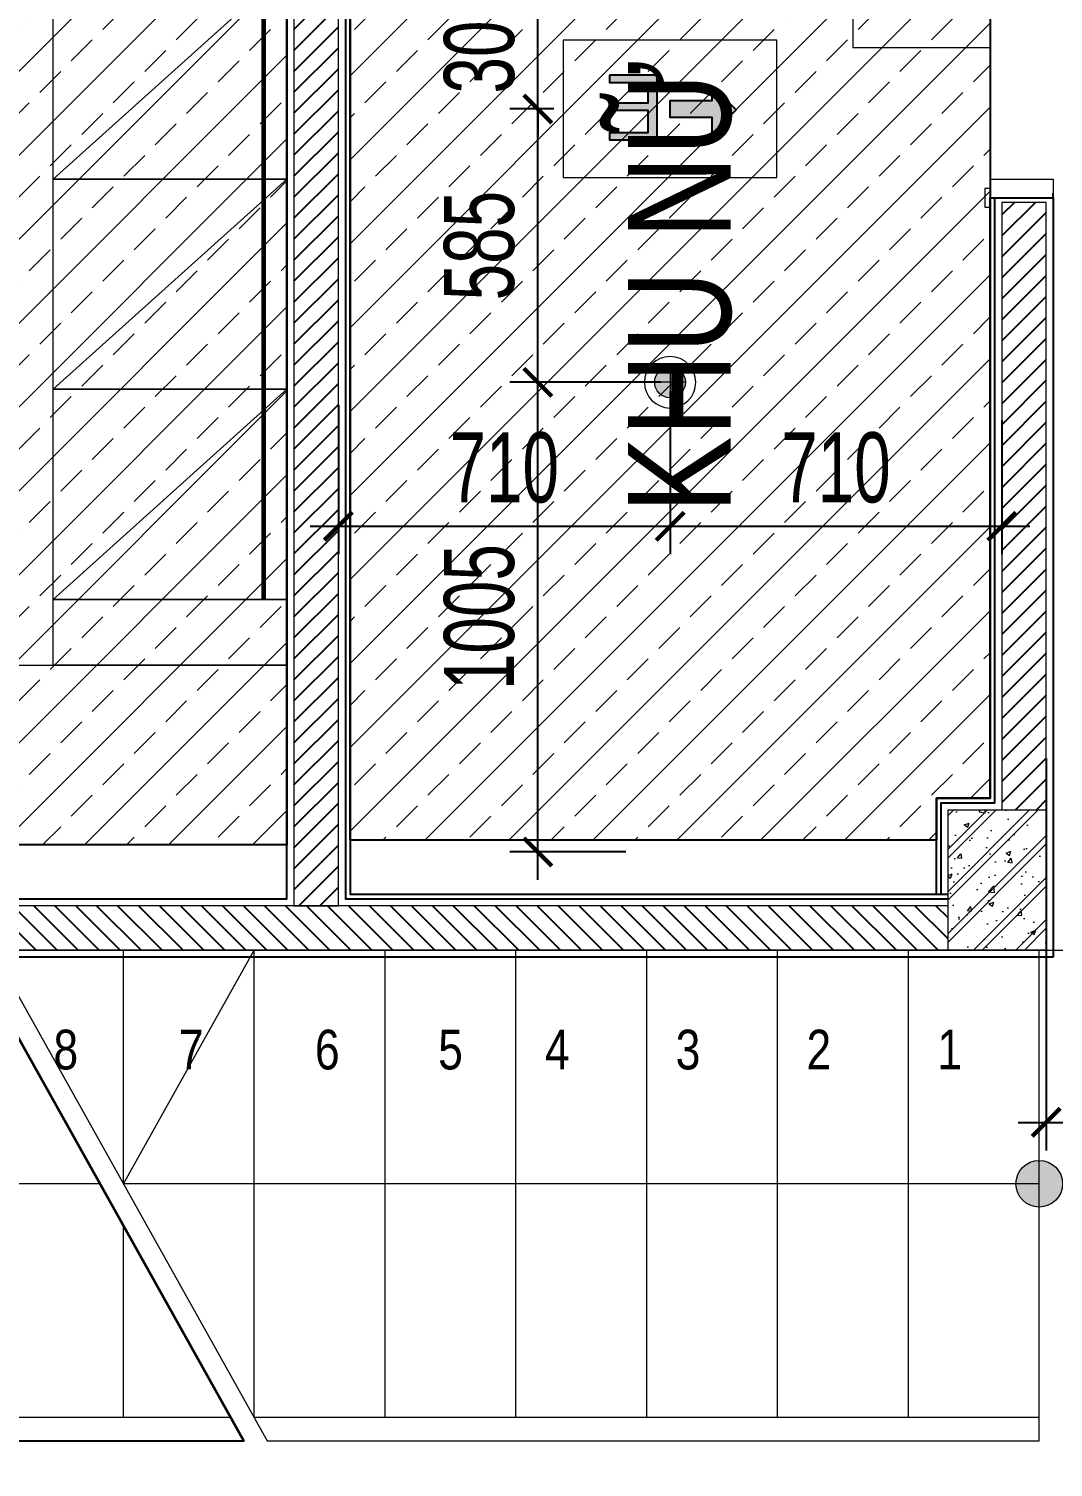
# Model space of a CAD drawing. Header units: millimetres. Extents: x -343543 to 400519, y -115663 to 104219.
# Drawn here: x -250822 to -248629, y 4893 to 7972 of the extents above; entities that cross this region are included whole.
import ezdxf
from ezdxf.xclip import XClip

# ---------------------------------------------------------------- set-up
doc = ezdxf.new("R2010")
doc.units = ezdxf.units.MM
doc.header["$XCLIPFRAME"] = 0
doc.linetypes.add("$0$02'TUONG Xay$0$HIDDEN", pattern=[0.375, 0.25, -0.125])
doc.linetypes.add('XREF MAT BANG TUONG XAY$0$CENTER', pattern=[50.8, 31.75, -6.35, 6.35, -6.35])
doc.layers.get('0').update_dxf_attribs({"color": 231, "lineweight": 0})
doc.layers.get('DefPoints').update_dxf_attribs({"color": 191})
for name, color, linetype, lineweight in [('A-CLNG', 157, 'Continuous', 25), ('A-FLOR-PRTN', 161, 'Continuous', 9), ('A-PATT', 252, 'Continuous', 9), ('A-SYMBOLS', 10, 'Continuous', 13), ('E-EX', 3, 'Continuous', 25), ('fix lighting', 2, 'Continuous', 5), ('SME-E-LTG-DIM', 55, 'Continuous', 18), ('XREF MAT BANG TUONG XAY$0$$0$A-WALL-INT', 8, 'Continuous', 9), ('XREF MAT BANG TUONG XAY$0$$1$A-TEXT', 8, 'Continuous', 25), ('XREF MAT BANG TUONG XAY$0$01.Xref _MB T1$0$A-FURN', 8, 'Continuous', 5), ('XREF MAT BANG TUONG XAY$0$01.Xref _MB T1$0$A-LITE', 8, 'Continuous', 9), ('XREF MAT BANG TUONG XAY$0$01.Xref _MB T1$0$A-PATT', 8, 'Continuous', 9), ('XREF MAT BANG TUONG XAY$0$01.Xref _MB T1$0$A-WALL', 8, 'Continuous', 35), ('XREF MAT BANG TUONG XAY$0$A-GRID', 8, 'XREF MAT BANG TUONG XAY$0$CENTER', 15), ('XREF MAT BANG TUONG XAY$0$A-WALL-INT', 8, 'Continuous', 9), ('XREF MAT BANG TUONG XAY$0$xref_IKIGAI_Cot$0$A-FNSH', 8, 'Continuous', 9), ('XREF MAT BANG TUONG XAY$0$xref_IKIGAI_Cot$0$A-PATT', 8, 'Continuous', 5)]:
    doc.layers.add(name, color=color, linetype=linetype, lineweight=lineweight)
doc.layers.add('fix lightting red', color=1, linetype='Continuous', lineweight=5, true_color=0xff0000)
for name, color, linetype in [('XREF MAT BANG TUONG XAY$0$A-FNSH', 8, 'Continuous'), ('XREF MAT BANG TUONG XAY$0$A-FURN', 8, 'Continuous'), ('XREF MAT BANG TUONG XAY$0$A-PATT', 8, 'Continuous')]:
    doc.layers.add(name, color=color, linetype=linetype)
doc.styles.add('SM-DIMTEXT', font='SME.shx', dxfattribs={"width": 0.7})
doc.styles.add('XREF MAT BANG TUONG XAY$0$Arial', font='arial.ttf', dxfattribs={"width": 0.8})
doc.dimstyles.new('SDIM-100', dxfattribs={"dimscale": 100, "dimtxt": 2, "dimasz": 0.6, "dimexe": 0.6, "dimexo": 0.2, "dimgap": 0.5, "dimtad": 1, "dimdec": 0, "dimzin": 12, "dimtxsty": 'SM-DIMTEXT', "dimblk": 'ARCHTICK', "dimblk1": 'ARCHTICK', "dimblk2": 'ARCHTICK', "dimcen": 0.12, "dimdle": 0.6, "dimclrd": 7, "dimclre": 8, "dimadec": 0, "dimazin": 3, "dimtfac": 2, "dimtix": 1, "dimtmove": 1, "dimatfit": 3, "dimfxl": 1, "dimtzin": 0, "dimarcsym": 1})
pattern_1 = [(45, (-262854.02, -1e-05), (-89.8026, 89.8026), []), (45, (-262764.22, -1e-05), (-89.8026, 89.8026), [63.5, -31.75])]

# ---------------------------------------------------------------- blocks, each defined once
blk = doc.blocks.new('XREF MAT BANG TUONG XAY$0$00.xref_IKIGAI_Truc')
at = {"layer": 'XREF MAT BANG TUONG XAY$0$A-GRID', "color": 8, "ltscale": 20}
blk.add_lwpolyline([(-2907.5, 6000), (42750, 6000)], dxfattribs=at)
blk = doc.blocks.new('XREF MAT BANG TUONG XAY$0$01.Xref _MB T1$0$TB T1')
at = {"layer": 'XREF MAT BANG TUONG XAY$0$01.Xref _MB T1$0$A-PATT'}
h = blk.add_hatch(color=8, dxfattribs=at)
h.dxf.hatch_style = 1
edge = h.paths.add_edge_path()
edge.add_arc((-15, -500), 50, 0, 360)
at = {"color": 8}
blk.add_line((-4215, 0), (-5265, 0), dxfattribs=at)
at = {"layer": 'XREF MAT BANG TUONG XAY$0$01.Xref _MB T1$0$A-FURN', "color": 8}
blk.add_line((-4215, 0), (-5265, 0), dxfattribs=at)
for points in [[(-15, -1000), (-15, 0), (-4215, 0)], [(-1975, -500), (-1975, 0)], [(-1695, -1000), (-1695, 0)], [(-1415, -1000), (-1415, 0)], [(-1135, -1000), (-1135, 0)], [(-855, -1000), (-855, 0)], [(-575, -1000), (-575, 0)], [(-295, -1000), (-295, 0)], [(-1975, -1000), (-1975, -589.3)], [(-1667, -1050), (-15, -1050), (-15, -1000), (-1695, -1000)]]:
    blk.add_lwpolyline(points, dxfattribs=at)
at = {"layer": 'XREF MAT BANG TUONG XAY$0$01.Xref _MB T1$0$A-LITE', "color": 8, "ltscale": 10}
for p, q in [((-4165, 1120), (-5315, 1120)), ((-5315, 1120), (-5315, 300)), ((-5265, 1120), (-5265, -1050)), ((-4215, 1120), (-4215, 0)), ((-4165, 1120), (-4165, 210)), ((-4215, 840), (-5265, 840)), ((-4215, 560), (-5265, 560)), ((-4215, 280), (-5265, 280)), ((-5315, -100), (-5315, -1050))]:
    blk.add_line(p, q, dxfattribs=at)
at = {"layer": 'XREF MAT BANG TUONG XAY$0$01.Xref _MB T1$0$A-LITE', "color": 8, "ltscale": 10, "elevation": 0}
blk.add_lwpolyline([(-5265, 840), (-4740, 1120), (-4215, 840)], dxfattribs=at)
at = {"layer": 'XREF MAT BANG TUONG XAY$0$01.Xref _MB T1$0$A-LITE', "color": 8, "ltscale": 10}
for points in [[(-2025, -500), (-4740, -500), (-4740, 1120)], [(-4215, -1000), (-4215, 0)], [(-3935, -1000), (-3935, 0)], [(-3655, -1000), (-3655, 0)], [(-3375, -1000), (-3375, 0)], [(-3095, -1000), (-3095, 0)], [(-2255, -1000), (-2255, -89.3)], [(-1745, -1000), (-5265, -1000)], [(-5605, -1050), (-1717, -1050)]]:
    blk.add_lwpolyline(points, dxfattribs=at)
at = {"layer": 'XREF MAT BANG TUONG XAY$0$01.Xref _MB T1$0$A-LITE', "color": 8}
for points in [[(-2255, 0), (-1667, -1050)], [(-1975, -500), (-1695, 0)]]:
    blk.add_lwpolyline(points, dxfattribs=at)
at = {"layer": 'XREF MAT BANG TUONG XAY$0$01.Xref _MB T1$0$A-LITE', "color": 8, "ltscale": 20}
blk.add_lwpolyline([(-15, -500), (-1975, -500)], dxfattribs=at)
at = {"layer": 'XREF MAT BANG TUONG XAY$0$01.Xref _MB T1$0$A-PATT', "color": 8, "ltscale": 500}
blk.add_circle((-15, -500), 50, dxfattribs=at)
at = {"layer": 'XREF MAT BANG TUONG XAY$0$01.Xref _MB T1$0$A-WALL', "color": 8}
blk.add_lwpolyline([(-2305, 0), (-1717, -1050)], dxfattribs=at)
blk = doc.blocks.new('XREF MAT BANG TUONG XAY$0$nnngfnbv')
at = {"layer": 'XREF MAT BANG TUONG XAY$0$A-PATT'}
h = blk.add_hatch(dxfattribs=at)
h.set_pattern_fill('CROSS', color=8, scale=10)
h.set_pattern_definition([(0, (-9995, -5371.66), (63.5, 63.5), [31.75, -95.25]), (90, (-9979.125, -5387.54), (-63.5, 63.5), [31.75, -95.25])])
h.paths.add_polyline_path([(1950, 463.3), (-1225, 463.3), (-1225, -271.7), (1950, -271.7)])
at = {"layer": 'XREF MAT BANG TUONG XAY$0$A-FNSH', "color": 8}
for points in [[(1918.4, 613.3), (-1035, 613.3), (-1035, 513.3), (-1375, 513.3), (-1375, -421.7), (2498, -421.7)], [(1950, 463.3), (-1225, 463.3), (-1225, -271.7), (1950, -271.7)]]:
    blk.add_lwpolyline(points, close=True, dxfattribs=at)
blk = doc.blocks.new('XREF MAT BANG TUONG XAY$0$xref_IKIGAI_Cot')
at = {"layer": 'XREF MAT BANG TUONG XAY$0$xref_IKIGAI_Cot$0$A-PATT'}
h = blk.add_hatch(dxfattribs=at)
h.set_pattern_fill('BT-01', color=8, scale=15, pattern_type=2)
h.set_pattern_definition([(50, (-10, 80), (107.58903, -9.4128), [11.25, -123.75]), (355, (-10, 80), (-20.8127, 112.8288), [9, -99]), (100.4514, (-1.03, 79.22), (86.7764, 103.4159), [9.561, -105.1713]), (46.1842, (-10, 110), (160.0862, -24.8279), [16.875, -185.625]), (96.6356, (3.34, 107.93), (140.1994, 146.1177), [14.3415, -157.757]), (351.1842, (-10, 110), (140.1993, 146.1178), [13.5, -148.5]), (21, (5, 102.5), (89.53606, -60.39283), [11.25, -123.75]), (326, (5, 102.5), (36.4973, 108.7725), [9, -99]), (71.4514, (12.46, 97.47), (126.0334, 48.3796), [9.561, -105.1713]), (37.5, (-10, 80), (1.82398, 49.93408), [0, -97.8, 0, -100.5, 0, -99.375]), (7.5, (-10, 80), (39.46043, 59.16176), [0, -57.3, 0, -95.55, 0, -37.875]), (327.5, (-43.45, 80), (80.07337, -3.38323), [0, -37.5, 0, -117, 0, -155.25]), (317.5, (-58.45, 80), (87.47793, 15.01575), [0, -48.75, 0, -77.7, 0, -110.25]), (45, (-10, 80), (-45.07806, 45.07806), []), (45, (-10, 98.375), (-45.07806, 45.07806), [])])
h.paths.add_polyline_path([(14210, 6000), (14000, 6000), (14000, 6300), (14210, 6300)])
at = {"layer": 'XREF MAT BANG TUONG XAY$0$A-GRID', "color": 8, "ltscale": 20}
blk.add_lwpolyline([(-2907.5, 6000), (42750, 6000)], dxfattribs=at)
at = {"layer": 'XREF MAT BANG TUONG XAY$0$xref_IKIGAI_Cot$0$A-FNSH', "color": 8}
blk.add_lwpolyline([(14210, 6000), (14000, 6000), (14000, 6300), (14210, 6300)], close=True, dxfattribs=at)
blk = doc.blocks.new('*U213')
at = {"layer": 'XREF MAT BANG TUONG XAY$0$A-PATT'}
h = blk.add_hatch(dxfattribs=at)
h.set_pattern_fill('ANSI31', color=8, scale=10)
h.set_pattern_definition([(45, (39151.8, -11178.564), (-22.45064, 22.45064), [])])
h.paths.add_polyline_path([(-38.7, 47.5), (3666.3, 47.5), (3666.3, -47.5), (-38.7, -47.5)])
at = {"layer": 'XREF MAT BANG TUONG XAY$0$A-WALL-INT', "color": 8}
blk.add_lwpolyline([(-38.7, 47.5), (3666.3, 47.5), (3666.3, -47.5), (-38.7, -47.5)], close=True, dxfattribs=at)
blk = doc.blocks.new('*U215')
at = {"layer": 'XREF MAT BANG TUONG XAY$0$A-PATT'}
h = blk.add_hatch(dxfattribs=at)
h.set_pattern_fill('ANSI31', color=8, scale=10)
h.set_pattern_definition([(45, (39556.79, -11178.564), (-22.45064, 22.45064), [])])
h.paths.add_polyline_path([(-38.7, 47.5), (4071.3, 47.5), (4071.3, -47.5), (-38.7, -47.5)])
at = {"layer": 'XREF MAT BANG TUONG XAY$0$A-WALL-INT', "color": 8}
blk.add_lwpolyline([(-38.7, 47.5), (4071.3, 47.5), (4071.3, -47.5), (-38.7, -47.5)], close=True, dxfattribs=at)
blk = doc.blocks.new('*U214')
at = {"layer": 'XREF MAT BANG TUONG XAY$0$A-PATT'}
h = blk.add_hatch(dxfattribs=at)
h.set_pattern_fill('ANSI31', color=8, scale=10)
h.set_pattern_definition([(45, (36746.79, -11178.564), (-22.45064, 22.45064), [])])
h.paths.add_polyline_path([(-38.7, 47.5), (1261.3, 47.5), (1261.3, -47.5), (-38.7, -47.5)])
at = {"layer": 'XREF MAT BANG TUONG XAY$0$A-WALL-INT', "color": 8}
blk.add_lwpolyline([(-38.7, 47.5), (1261.3, 47.5), (1261.3, -47.5), (-38.7, -47.5)], close=True, dxfattribs=at)
blk = doc.blocks.new('XREF MAT BANG NOI THAT$0$01.Xref _MB T1$0$BLK')
at = {"color": 8}
blk.add_lwpolyline([(324597.2, 139513.6), (325047.2, 139513.6), (325047.2, 139013.6), (324597.2, 139013.6)], close=True, dxfattribs=at)
blk.add_lwpolyline([(324597.2, 139513.6), (325047.2, 139013.6)], dxfattribs=at)
blk = doc.blocks.new('XREF MAT BANG NOI THAT')
at = {"color": 8}
blk.add_lwpolyline([(12085, 6750), (12585, 6750), (12585, 6610), (12085, 6610)], close=True, dxfattribs=at)
at = {"color": 8, "elevation": 0}
blk.add_lwpolyline([(11952.5, 6610), (12585, 6610), (12585, 6110), (11952.5, 6110)], close=True, dxfattribs=at)
at = {"color": 8, "rotation": 270}
for p in [(-126928.6, 332697.2), (-126928.6, 332247.2), (-126928.6, 331797.2)]:
    blk.add_blockref('XREF MAT BANG NOI THAT$0$01.Xref _MB T1$0$BLK', p, dxfattribs=at)
blk = doc.blocks.new('01.Xref _MB T1')
at = {"layer": 'XREF MAT BANG TUONG XAY$0$$0$A-WALL-INT', "color": 8}
for points in [[(14089.99084, 7650.00054), (14225, 7650.00054), (14225, 7610.00054), (14089.99084, 7610.00054)], [(14078.89102, 7590.00054), (14089.99084, 7590.00054), (14089.99084, 7630.00054), (14078.89102, 7630.00054)]]:
    blk.add_lwpolyline(points, close=True, dxfattribs=at)
at = {"layer": 'XREF MAT BANG TUONG XAY$0$A-FNSH', "color": 8}
for points in [[(12575.0001, 9714.9986), (12575.00011, 10225), (12720.00011, 10225), (12720.00011, 6120.00057), (13999.99083, 6120.00206)], [(8505, 10214.99999), (8809.99075, 10214.99999), (8809.99075, 9720.39991), (10010.00008, 9720.39978), (10010.00011, 9590), (8620.00011, 9590), (8620.00011, 6314.99999), (8959.99001, 6314.99999), (8959.99978, 6110.00054), (9979.992, 6110.00054), (9980.00177, 6224.99989), (10309.99073, 6224.99989), (10309.99073, 6110.00054), (12585.00011, 6110), (12585.00011, 9590), (11385.00008, 9590), (11385.00008, 9720.00002), (12585.00011, 9719.99859), (12585.00011, 10215), (12710.00011, 10215), (12710.00011, 6110.00056), (13999.99083, 6110.00206)], [(14224.99083, 5984.99999), (8959.99073, 5984.99999), (8959.99073, 5884.99999), (8620.00011, 5884.99999), (8620.00011, 1284.99999), (8379.99072, 1284.99999), (8379.99163, 2985.0003), (-15.0095, 2984.99996), (-14.99971, 4414.99998), (2365.00059, 4415.00002), (2365.00059, 4290.0096), (109.9906, 4290.00949), (109.9906, 3414.99997), (314.99999, 3414.99997), (315.00021, 3109.99998), (3934.98136, 3109.99998), (3934.97999, 9974.99976), (414.99995, 9975), (414.99995, 9785.00021), (109.99053, 9785.00021), (109.99128, 5504.99989)], [(13974.99072, 6120.00204), (13974.99072, 6325.00052), (14089.99083, 6325.00063), (14089.99084, 7610.00054), (14225, 7610.00054), (14225, 7620.00091)], [(13984.99072, 6120.00205), (13984.99072, 6315.00053), (14099.99083, 6315.00064), (14099.99084, 7610.00054), (14224.99083, 7610.00054), (14224.99084, 5984.99999)]]:
    blk.add_lwpolyline(points, dxfattribs=at)
at = {"color": 8}
for name, p in [('XREF MAT BANG TUONG XAY$0$00.xref_IKIGAI_Truc', (0.00011, 0)), ('XREF MAT BANG TUONG XAY$0$01.Xref _MB T1$0$TB T1', (14209.99083, 6000.00054))]:
    blk.add_blockref(name, p, dxfattribs=at)
ref = blk.add_blockref('XREF MAT BANG TUONG XAY$0$xref_IKIGAI_Cot', (-0.00927, -0.00001), dxfattribs=at)
XClip(ref).set_block_clipping_path([(-1610.3425959283, -2225.6693134198), (41829.1295208634, 21555.8819575264)])
at = {"layer": 'XREF MAT BANG TUONG XAY$0$A-FURN', "color": 8, "xscale": -1}
for name, p, rotation in [('*U215', (12647.50011, 6133.69831), 270), ('*U214', (14162.49083, 6338.69885), 270), ('*U213', (10333.67927, 6047.50054), 180)]:
    blk.add_blockref(name, p, dxfattribs=dict(at, rotation=rotation))
at = {"layer": 'XREF MAT BANG TUONG XAY$0$A-FURN', "color": 8}
blk.add_blockref('XREF MAT BANG TUONG XAY$0$nnngfnbv', (9995.0005, 5371.6631), dxfattribs=at)
at = {"layer": 'XREF MAT BANG TUONG XAY$0$$1$A-TEXT', "color": 8, "style": 'XREF MAT BANG TUONG XAY$0$Arial', "width": 0.8}
blk.add_text('KHU NỮ', height=220, rotation=90, dxfattribs=at).set_placement((13534.94752, 6934.91551))
for s, p in [('8', (12085.34239, 5744.60748)), ('7', (12353.64077, 5744.60749)), ('6', (12644.91806, 5744.60749)), ('5', (12908.67665, 5744.60749)), ('4', (13136.9701, 5744.60749)), ('3', (13416.9701, 5744.60749)), ('2', (13696.9701, 5744.60749)), ('1', (13976.9701, 5744.60749))]:
    blk.add_text(s, height=85, dxfattribs=at).set_placement(p)
at = {"layer": 'A-PATT', "color": 8}
blk.add_blockref('XREF MAT BANG NOI THAT', (0, 0), dxfattribs=at)
blk = doc.blocks.new('DenSanTuongT1Ikigai')
at = {"layer": 'fix lightting red', "color": 1, "linetype": "$0$02'TUONG Xay$0$HIDDEN", "ltscale": 500, "true_color": 0xff0000, "const_width": 10}
blk.add_lwpolyline([(12535, 9450), (12535, 6750)], dxfattribs=at)
blk = doc.blocks.new('_ArchTick')
at = {"color": 0, "linetype": 'ByBlock', "const_width": 0.15}
blk.add_lwpolyline([(-0.5, -0.5), (0.5, 0.5)], dxfattribs=at)
blk = doc.blocks.new('*D1007')
at = {"layer": 'DefPoints', "color": 0, "transparency": 16777216}
for p in [(-249732, 7215), (-249449, 7215), (-249523.8, 6210)]:
    blk.add_point(p, dxfattribs=at)
at = {"layer": 'SME-E-LTG-DIM', "color": 7, "lineweight": -2, "transparency": 16777216}
blk.add_line((-249732, 6150), (-249732, 7275), dxfattribs=at)
at = {"layer": 'SME-E-LTG-DIM', "color": 8, "lineweight": -2, "transparency": 16777216}
for p, q in [((-249469, 7215), (-249792, 7215)), ((-249543.8, 6210), (-249792, 6210))]:
    blk.add_line(p, q, dxfattribs=at)
at = {"layer": 'SME-E-LTG-DIM', "color": 7, "lineweight": -2, "transparency": 16777216, "xscale": 60, "yscale": 60, "zscale": 60}
for p, rotation in [((-249732, 7215), 90), ((-249732, 6210), 270)]:
    blk.add_blockref('_ArchTick', p, dxfattribs=dict(at, rotation=rotation))
at = {"layer": 'SME-E-LTG-DIM', "color": 0, "transparency": 16777216, "insert": (-249857, 6712.5), "char_height": 150, "attachment_point": 5, "rotation": 90, "style": 'SM-DIMTEXT'}
blk.add_mtext('1005', dxfattribs=at)
blk = doc.blocks.new('*D1008')
at = {"layer": 'DefPoints', "color": 0, "transparency": 16777216}
for p in [(-249732, 7800), (-249677.7, 7800), (-249449, 7215)]:
    blk.add_point(p, dxfattribs=at)
at = {"layer": 'SME-E-LTG-DIM', "color": 7, "lineweight": -2, "transparency": 16777216}
blk.add_line((-249732, 7155), (-249732, 7860), dxfattribs=at)
at = {"layer": 'SME-E-LTG-DIM', "color": 8, "lineweight": -2, "transparency": 16777216}
for p, q in [((-249697.7, 7800), (-249792, 7800)), ((-249469, 7215), (-249792, 7215))]:
    blk.add_line(p, q, dxfattribs=at)
at = {"layer": 'SME-E-LTG-DIM', "color": 7, "lineweight": -2, "transparency": 16777216, "xscale": 60, "yscale": 60, "zscale": 60}
for p, rotation in [((-249732, 7800), 90), ((-249732, 7215), 270)]:
    blk.add_blockref('_ArchTick', p, dxfattribs=dict(at, rotation=rotation))
at = {"layer": 'SME-E-LTG-DIM', "color": 0, "transparency": 16777216, "insert": (-249857, 7507.5), "char_height": 150, "attachment_point": 5, "rotation": 90, "style": 'SM-DIMTEXT'}
blk.add_mtext('585', dxfattribs=at)
blk = doc.blocks.new('*D1009')
at = {"layer": 'DefPoints', "color": 0, "transparency": 16777216}
for p in [(-249732, 8100), (-249449, 8100), (-249677.7, 7800)]:
    blk.add_point(p, dxfattribs=at)
at = {"layer": 'SME-E-LTG-DIM', "color": 7, "lineweight": -2, "transparency": 16777216}
for p, q in [((-249732, 8100), (-249732, 8160)), ((-249732, 7800), (-249732, 8100)), ((-249732, 7800), (-249732, 7740))]:
    blk.add_line(p, q, dxfattribs=at)
at = {"layer": 'SME-E-LTG-DIM', "color": 8, "lineweight": -2, "transparency": 16777216}
for p, q in [((-249469, 8100), (-249792, 8100)), ((-249697.7, 7800), (-249792, 7800))]:
    blk.add_line(p, q, dxfattribs=at)
at = {"layer": 'SME-E-LTG-DIM', "color": 7, "lineweight": -2, "transparency": 16777216, "xscale": 60, "yscale": 60, "zscale": 60}
for p, rotation in [((-249732, 8100), 270), ((-249732, 7800), 90)]:
    blk.add_blockref('_ArchTick', p, dxfattribs=dict(at, rotation=rotation))
at = {"layer": 'SME-E-LTG-DIM', "color": 0, "transparency": 16777216, "insert": (-249857, 7950), "char_height": 150, "attachment_point": 5, "rotation": 90, "style": 'SM-DIMTEXT'}
blk.add_mtext('300', dxfattribs=at)
blk = doc.blocks.new('*D1014')
at = {"layer": 'DefPoints', "color": 0, "transparency": 16777216}
for p in [(-249449, 7215), (-250159, 7186), (-249449, 6906.9)]:
    blk.add_point(p, dxfattribs=at)
at = {"layer": 'SME-E-LTG-DIM', "color": 8, "lineweight": -2, "transparency": 16777216}
for p, q in [((-249449, 7195), (-249449, 6846.9)), ((-250159, 7166), (-250159, 6846.9))]:
    blk.add_line(p, q, dxfattribs=at)
at = {"layer": 'SME-E-LTG-DIM', "color": 7, "lineweight": -2, "transparency": 16777216}
blk.add_line((-250219, 6906.9), (-249389, 6906.9), dxfattribs=at)
at = {"layer": 'SME-E-LTG-DIM', "color": 7, "lineweight": -2, "transparency": 16777216, "xscale": 60, "yscale": 60, "zscale": 60, "rotation": 180}
blk.add_blockref('_ArchTick', (-250159, 6906.9), dxfattribs=at)
at = {"layer": 'SME-E-LTG-DIM', "color": 7, "lineweight": -2, "transparency": 16777216, "xscale": 60, "yscale": 60, "zscale": 60}
blk.add_blockref('_ArchTick', (-249449, 6906.9), dxfattribs=at)
at = {"layer": 'SME-E-LTG-DIM', "color": 0, "transparency": 16777216, "insert": (-249804, 7031.9), "char_height": 150, "attachment_point": 5, "style": 'SM-DIMTEXT'}
blk.add_mtext('710', dxfattribs=at)
blk = doc.blocks.new('*D1015')
at = {"layer": 'DefPoints', "color": 0, "transparency": 16777216}
for p in [(-249449, 7215), (-248739, 7153), (-248739, 6906.9)]:
    blk.add_point(p, dxfattribs=at)
at = {"layer": 'SME-E-LTG-DIM', "color": 8, "lineweight": -2, "transparency": 16777216}
for p, q in [((-249449, 7195), (-249449, 6846.9)), ((-248739, 7133), (-248739, 6846.9))]:
    blk.add_line(p, q, dxfattribs=at)
at = {"layer": 'SME-E-LTG-DIM', "color": 7, "lineweight": -2, "transparency": 16777216}
blk.add_line((-249509, 6906.9), (-248679, 6906.9), dxfattribs=at)
at = {"layer": 'SME-E-LTG-DIM', "color": 7, "lineweight": -2, "transparency": 16777216, "xscale": 60, "yscale": 60, "zscale": 60, "rotation": 180}
blk.add_blockref('_ArchTick', (-249449, 6906.9), dxfattribs=at)
at = {"layer": 'SME-E-LTG-DIM', "color": 7, "lineweight": -2, "transparency": 16777216, "xscale": 60, "yscale": 60, "zscale": 60}
blk.add_blockref('_ArchTick', (-248739, 6906.9), dxfattribs=at)
at = {"layer": 'SME-E-LTG-DIM', "color": 0, "transparency": 16777216, "insert": (-249094, 7031.9), "char_height": 150, "attachment_point": 5, "style": 'SM-DIMTEXT'}
blk.add_mtext('710', dxfattribs=at)
blk = doc.blocks.new('*D1059')
at = {"layer": 'DefPoints', "color": 0, "transparency": 16777216}
for p in [(-247701.5, 6485), (-248644, 6429.9), (-247701.5, 5631.4)]:
    blk.add_point(p, dxfattribs=at)
at = {"layer": 'SME-E-LTG-DIM', "color": 8, "lineweight": -2, "transparency": 16777216}
for p, q in [((-247701.5, 6465), (-247701.5, 5571.4)), ((-248644, 6409.9), (-248644, 5571.4))]:
    blk.add_line(p, q, dxfattribs=at)
at = {"layer": 'SME-E-LTG-DIM', "color": 7, "lineweight": -2, "transparency": 16777216}
blk.add_line((-248704, 5631.4), (-247641.5, 5631.4), dxfattribs=at)
at = {"layer": 'SME-E-LTG-DIM', "color": 7, "lineweight": -2, "transparency": 16777216, "xscale": 60, "yscale": 60, "zscale": 60, "rotation": 180}
blk.add_blockref('_ArchTick', (-248644, 5631.4), dxfattribs=at)
at = {"layer": 'SME-E-LTG-DIM', "color": 7, "lineweight": -2, "transparency": 16777216, "xscale": 60, "yscale": 60, "zscale": 60}
blk.add_blockref('_ArchTick', (-247701.5, 5631.4), dxfattribs=at)
at = {"layer": 'SME-E-LTG-DIM', "color": 0, "transparency": 16777216, "insert": (-248172.8, 5763.6), "char_height": 150, "attachment_point": 5, "style": 'SM-DIMTEXT'}
blk.add_mtext('{\\fArial|b0|i0|c163|p34;EQ}', dxfattribs=at)
blk = doc.blocks.new('ĐÈN EXIT CHỈ HƯỚNG')
at = {"lineweight": 9}
h = blk.add_hatch(color=256, dxfattribs=at)
h.paths.add_polyline_path([(-17.9, -64.8), (78.3, -64.8), (78.3, -49.1), (-0.3, -49.1), (-0.3, -8.2), (73.3, -8.2), (73.3, 7.3), (-0.3, 7.3), (-0.3, 52.7), (78.3, 52.7), (78.3, 68.3), (-17.9, 68.3)])
h.paths.add_polyline_path([(-130.5, -43.1), (-130.6, -12.8), (-44.6, -12.8), (-44.6, 21.7), (-130.6, 21.7), (-130.6, 55.2), (-179.6, 6.1)])
blk.add_line((-44.6, 21.7), (-44.6, -12.8))
at = {"lineweight": 15, "flags": 128}
blk.add_lwpolyline([(173.2, -135.6), (173.2, 144.4), (-262.4, 144.4), (-262.4, -135.6)], close=True, dxfattribs=at)
at = {"flags": 128}
for points in [[(78.3, -64.8), (-17.9, -64.8), (-17.9, 68.3), (78.3, 68.3), (78.3, 52.7), (-0.3, 52.7), (-0.3, 7.3), (73.3, 7.3), (73.3, -8.2), (-0.3, -8.2), (-0.3, -49.1), (78.3, -49.1)], [(-130.6, -43), (-179.6, 6.1), (-130.6, 55.2), (-130.6, 21.7), (-44.6, 21.7), (-44.6, -12.8), (-130.6, -12.8)]]:
    blk.add_lwpolyline(points, close=True, dxfattribs=at)
blk = doc.blocks.new('KH VIDIFI NHA XE_dwg_KH VIDIFI NHA XE_dwg_INNO_E_ĐÈN_EXIT THOÁT HIỂM1 - ELC_EmergencyExit-1904534-MẶT BẰNG ĐÈN EXIT_ SỰ CỐ TẦNG HẦM-2156726-DANH MỤC KÝ HIỆU SỬ DỤNG TRONG BẢN VẼ-2855094-KÍ HIỆU BẢN VẼ')
h = blk.add_hatch(color=256)
h.paths.add_polyline_path([(-75.1, 122.5), (-0.9, 122.5), (-0.9, 110.4), (-61.5, 110.4), (-61.5, 78.8), (-4.8, 78.8), (-4.8, 66.9), (-61.6, 66.9), (-61.6, 31.8), (-0.9, 31.8), (-0.9, 19.8), (-75.1, 19.8)], flags=0)
h.paths.add_polyline_path([(30.4, 122.5), (57.3, 84.1), (86.1, 122.3), (100.8, 122.3), (65.1, 73.9), (103.8, 19.8), (87, 19.8), (56.8, 63), (25.9, 19.8), (9.6, 19.8), (49.3, 73.4), (14.3, 122.5)], flags=0)
at = {"lineweight": 15, "flags": 128}
blk.add_lwpolyline([(181.7, 180.1), (181.7, -35.9), (-154.3, -35.9), (-154.3, 180.1)], close=True, dxfattribs=at)
at = {"flags": 128}
for points in [[(-0.9, 122.5), (-75.1, 122.5), (-75.1, 19.8), (-0.9, 19.8), (-0.9, 31.8), (-61.6, 31.8), (-61.6, 66.9), (-4.8, 66.9), (-4.8, 78.8), (-61.5, 78.8), (-61.5, 110.4), (-0.9, 110.4)], [(30.4, 122.5), (14.3, 122.5), (49.3, 73.4), (9.6, 19.8), (25.9, 19.8), (56.8, 63), (87, 19.8), (103.8, 19.8), (65.1, 73.9), (100.8, 122.3), (86.1, 122.3), (57.3, 84.1)]]:
    blk.add_lwpolyline(points, close=True, dxfattribs=at)
blk = doc.blocks.new('Exit su co')
at = {"layer": 'E-EX', "extrusion": (0, 0, -1), "xscale": 1.361250000000003, "yscale": 1.361250000000003, "zscale": 1.361250000000003, "rotation": 90}
blk.add_blockref('KH VIDIFI NHA XE_dwg_KH VIDIFI NHA XE_dwg_INNO_E_ĐÈN_EXIT THOÁT HIỂM1 - ELC_EmergencyExit-1904534-MẶT BẰNG ĐÈN EXIT_ SỰ CỐ TẦNG HẦM-2156726-DANH MỤC KÝ HIỆU SỬ DỤNG TRONG BẢN VẼ-2855094-KÍ HIỆU BẢN VẼ', (-13844.9, 8143.8), dxfattribs=at)
at = {"layer": 'E-EX', "color": 3, "true_color": 0x00ff00, "xscale": 1.050000000000056, "yscale": 1.050000000000056, "zscale": 1.050000000000056, "rotation": 180}
blk.add_blockref('ĐÈN EXIT CHỈ HƯỚNG', (13358.1, 7807.1), dxfattribs=at)
blk = doc.blocks.new('XR-TRAN_SANH$0$A$C896e62ca')
at = {"layer": 'A-PATT', "true_color": 0x848484}
h = blk.add_hatch(color=252, dxfattribs=at)
h.dxf.hatch_style = 1
edge = h.paths.add_edge_path()
edge.add_arc((0, 0), 33, 0, 360)
at = {"color": 0, "linetype": 'ByBlock'}
for p, q in [((0, 33), (0, -33)), ((33, 0), (-33, 0))]:
    blk.add_line(p, q, dxfattribs=at)
blk.add_circle((0, 0), 33, dxfattribs=at)
for start, end in [(90, 270), (270, 90)]:
    blk.add_arc((0, 0), 55, start, end, dxfattribs=at)

msp = doc.modelspace()

# ---------------------------------------------------------------- block references
at = {"layer": 'A-SYMBOLS'}
msp.add_blockref('01.Xref _MB T1', (-262854, 0), dxfattribs=at)

# ---------------------------------------------------------------- next in the draw order: hatches: boundary and pattern name
at = {"layer": 'A-PATT'}
h = msp.add_hatch(dxfattribs=at)
h.set_pattern_fill('ANSI33', color=256, scale=20, double=1)
h.set_pattern_definition(pattern_1)
h.paths.add_polyline_path([(-254349, 10225), (-254349, 11335), (-248764, 11335), (-248764, 6325), (-248879, 6325), (-248879, 6235), (-250134, 6235), (-250134, 10225), (-250279, 10225), (-250279, 9720.4), (-254034, 9720.4), (-254034, 10225)])
h = msp.add_hatch(dxfattribs=at)
h.set_pattern_fill('ANSI33', color=256, scale=20, double=1)
h.set_pattern_definition(pattern_1)
h.paths.add_polyline_path([(-254234, 9590), (-250269, 9590), (-250269, 6225), (-252694, 6225), (-252694, 6225), (-253024, 6225), (-253024, 6225), (-253894, 6225), (-253894, 6415), (-254234, 6415)])

# ---------------------------------------------------------------- next in the draw order: linework, layer by layer
at = {"layer": 'A-CLNG', "color": 251}
msp.add_lwpolyline([(-254349, 10225), (-254349, 11335), (-248764, 11335), (-248764, 6325), (-248879, 6325), (-248879, 6235), (-250134, 6235), (-250134, 10225), (-250279, 10225), (-250279, 9720.4), (-254034, 9720.4), (-254034, 10225)], close=True, dxfattribs=at)
at = {"layer": 'A-CLNG', "color": 251, "elevation": 0}
msp.add_lwpolyline([(-254234, 9590), (-250269, 9590), (-250269, 6225), (-252694, 6225), (-252694, 6225), (-253024, 6225), (-253024, 6225), (-253894, 6225), (-253894, 6415), (-254234, 6415)], close=True, dxfattribs=at)

# ---------------------------------------------------------------- next in the draw order: block references
at = {"layer": 'fix lighting'}
for name, p in [('Exit su co', (-262854, -2.5)), ('XR-TRAN_SANH$0$A$C896e62ca', (-249449, 7215))]:
    msp.add_blockref(name, p, dxfattribs=at)

# ---------------------------------------------------------------- next in the draw order: block references
at = {"layer": 'A-FLOR-PRTN'}
msp.add_blockref('DenSanTuongT1Ikigai', (-262854, 0), dxfattribs=at)

# ---------------------------------------------------------------- next in the draw order: dimensions: what is measured, and where the dimension line sits
at = {"layer": 'SME-E-LTG-DIM'}
for base, p1, p2, picture, middle in [((-249732, 8100), (-249677.7, 7800), (-249449, 8100), '*D1009', (-249857, 7950)), ((-249732, 7800), (-249449, 7215), (-249677.7, 7800), '*D1008', (-249857, 7507.5)), ((-249732, 7215), (-249523.8, 6210), (-249449, 7215), '*D1007', (-249857, 6712.5))]:
    dim = msp.add_linear_dim(base=base, p1=p1, p2=p2, angle=90, dimstyle='SDIM-100', override={"dimtxt": 1.5, "dimtfill": 0}, dxfattribs=at)
    dim.commit()
    dim.dimension.update_dxf_attribs({"geometry": picture, "text_midpoint": middle})
for base, p1, p2, picture, middle in [((-249449, 6906.9), (-250159, 7186), (-249449, 7215), '*D1014', (-249804, 7031.9)), ((-248739, 6906.9), (-249449, 7215), (-248739, 7153), '*D1015', (-249094, 7031.9))]:
    dim = msp.add_linear_dim(base=base, p1=p1, p2=p2, dimstyle='SDIM-100', override={"dimtxt": 1.5, "dimtfill": 0}, dxfattribs=at)
    dim.commit()
    dim.dimension.update_dxf_attribs({"geometry": picture, "text_midpoint": middle})
dim = msp.add_linear_dim(base=(-247701.5, 5631.4), p1=(-248644, 6429.9), p2=(-247701.5, 6485), text='{\\fArial|b0|i0|c163|p34;EQ}', dimstyle='SDIM-100', override={"dimtxt": 1.5, "dimtfill": 0}, dxfattribs=at)
dim.commit()
dim.dimension.update_dxf_attribs({"geometry": '*D1059', "text_midpoint": (-248172.8, 5763.6)})

doc.saveas('drawing.dxf')
